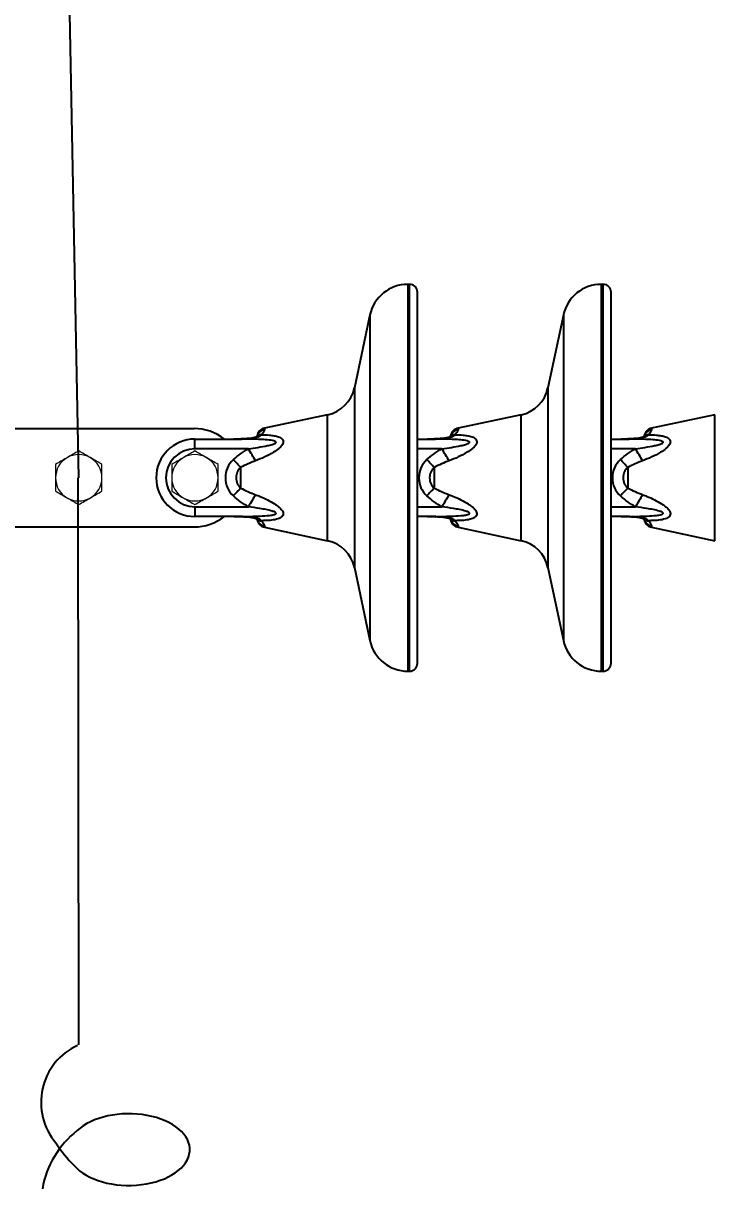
# Model space of a CAD drawing. Header units: millimetres. Extents: x -37020 to 35906, y -101 to 52234.
# Drawn here: x -93.283 to -92.926, y 408.825 to 409.427 of the extents above; entities that cross this region are included whole.
import ezdxf

# ---------------------------------------------------------------- set-up
doc = ezdxf.new("R2010")
doc.units = ezdxf.units.MM
doc.header["$PDMODE"] = 35
doc.header["$PDSIZE"] = 1
for name, color, linetype in [('GE-Cotas', 1, 'Continuous'), ('M0_EQUIPOS', 2, 'Continuous'), ('M2_PLBULONES', 2, 'Continuous')]:
    doc.layers.add(name, color=color, linetype=linetype)
doc.styles.add('Romans', font='romans.shx', dxfattribs={"width": 0.8})
doc.dimstyles.new('COTAS GENERAL', dxfattribs={"dimscale": 0.1, "dimtxt": 2.5, "dimasz": 2.5, "dimexe": 1, "dimexo": 1, "dimgap": 1.25, "dimtad": 1, "dimzin": 1, "dimdsep": 46, "dimtxsty": 'Romans', "dimcen": 1, "dimclrd": 2, "dimclre": 1, "dimclrt": 3, "dimaunit": 1, "dimadec": 3, "dimazin": 0, "dimtfac": 1, "dimtix": 1, "dimtmove": 0, "dimatfit": 0, "dimfxl": 1, "dimtolj": 1, "dimarcsym": 0})

# ---------------------------------------------------------------- blocks, each defined once
blk = doc.blocks.new('*D328')
at = {"layer": 'Defpoints', "color": 0, "transparency": 16777216}
for p in [(-89.48986, 409.44983), (-88.42819, 409.19232), (-93.94964, 403.39257)]:
    blk.add_point(p, dxfattribs=at)
at = {"layer": 'GE-Cotas', "color": 1, "lineweight": -2, "transparency": 16777216}
for p, q in [((-89.28986, 409.44983), (-90.25742, 409.44983)), ((-89.08986, 409.19232), (-89.28986, 409.44983)), ((-88.47819, 409.19232), (-89.08986, 409.19232))]:
    blk.add_line(p, q, dxfattribs=at)
at = {"layer": 'GE-Cotas', "color": 3, "linetype": 'Continuous', "transparency": 16777216, "insert": (-89.90489, 409.57483), "char_height": 0.125, "attachment_point": 5, "style": 'Romans'}
blk.add_mtext('\\A1;{\\Fsimplex|c0;+ ~}5800', dxfattribs=at)

msp = doc.modelspace()

# ---------------------------------------------------------------- linework, layer by layer
at = {"color": 4}
for p, q in [((-93.25429, 409.19232), (-93.26282, 409.63546)), ((-93.25429, 408.89911), (-93.25469, 409.19232))]:
    msp.add_line(p, q, dxfattribs=at)
for centre, radius, start, end in [((-93.24148, 408.86945), 0.03232, 114.51531, 220.4089), ((-93.24148, 408.86945), 0.03232, 114.51531, 220.4089), ((-93.22484, 408.81634), 0.04898, 128.20349, 170.06298), ((-93.22484, 408.81634), 0.04898, 128.20349, 170.06298), ((-93.21709, 408.87832), 0.05737, 211.32372, 226.47849), ((-93.21709, 408.87832), 0.05737, 211.32372, 226.47849)]:
    msp.add_arc(centre, radius, start, end, dxfattribs=at)
msp.add_ellipse((-93.22842, 408.84501), major_axis=(0.0315, 0), ratio=0.588298, start_param=3.605341, end_param=8.865977, dxfattribs=at)
msp.add_ellipse((-93.22842, 408.84501), major_axis=(0.0315, 0), ratio=0.588298, start_param=3.605341, end_param=8.865977, dxfattribs=at)
at = {"layer": 'M0_EQUIPOS', "color": 1}
for p, q in [((-93.08336, 409.29232), (-93.08429, 409.29232)), ((-93.08429, 409.29232), (-93.08429, 409.09232)), ((-92.98336, 409.29232), (-92.98429, 409.29232)), ((-92.98429, 409.29232), (-92.98429, 409.09232)), ((-93.10386, 409.27648), (-93.11186, 409.23876)), ((-93.10386, 409.27648), (-93.10386, 409.10817)), ((-93.00386, 409.27648), (-93.01186, 409.23876)), ((-93.00386, 409.27648), (-93.00386, 409.10817)), ((-93.11186, 409.23876), (-93.11186, 409.14589)), ((-93.01186, 409.23876), (-93.01186, 409.14589)), ((-93.12572, 409.22489), (-93.15833, 409.21795)), ((-93.12572, 409.15976), (-93.12572, 409.22489)), ((-93.02572, 409.22489), (-93.05833, 409.21795)), ((-93.02572, 409.15976), (-93.02572, 409.22489)), ((-92.92572, 409.22489), (-92.95833, 409.21795)), ((-92.92572, 409.15976), (-92.92572, 409.22489)), ((-93.42811, 409.21772), (-93.19469, 409.21772)), ((-93.15833, 409.21795), (-93.15833, 409.21734)), ((-93.05833, 409.21795), (-93.05833, 409.21734)), ((-92.95833, 409.21795), (-92.95833, 409.21734)), ((-93.19429, 409.20732), (-93.19429, 409.21232)), ((-93.19429, 409.21232), (-93.17056, 409.21232)), ((-93.16972, 409.21241), (-93.17411, 409.21232)), ((-93.16999, 409.21242), (-93.17365, 409.21232)), ((-93.16972, 409.21244), (-93.17058, 409.21239)), ((-93.16754, 409.21255), (-93.16972, 409.21243)), ((-93.16754, 409.21253), (-93.16972, 409.21243)), ((-93.16754, 409.21249), (-93.16972, 409.21241)), ((-93.16972, 409.21243), (-93.16972, 409.21241)), ((-93.16754, 409.21254), (-93.16754, 409.21249)), ((-93.07929, 409.21232), (-93.07056, 409.21232)), ((-93.06972, 409.21241), (-93.07411, 409.21232)), ((-93.06972, 409.21244), (-93.07058, 409.21239)), ((-93.06754, 409.21255), (-93.06972, 409.21243)), ((-93.06754, 409.21253), (-93.06972, 409.21243)), ((-93.06754, 409.21249), (-93.06972, 409.21241)), ((-93.06972, 409.21243), (-93.06972, 409.21241)), ((-93.06754, 409.21254), (-93.06754, 409.21249)), ((-92.97929, 409.21232), (-92.97056, 409.21232)), ((-92.96972, 409.21241), (-92.97411, 409.21232)), ((-92.96972, 409.21244), (-92.97058, 409.21239)), ((-92.96754, 409.21255), (-92.96972, 409.21243)), ((-92.96754, 409.21253), (-92.96972, 409.21243)), ((-92.96754, 409.21249), (-92.96972, 409.21241)), ((-92.96972, 409.21243), (-92.96972, 409.21241)), ((-92.96754, 409.21254), (-92.96754, 409.21249)), ((-93.16668, 409.20732), (-93.19429, 409.20732)), ((-93.06668, 409.20732), (-93.07929, 409.20732)), ((-92.96668, 409.20732), (-92.97929, 409.20732)), ((-93.17067, 409.19765), (-93.17067, 409.18699)), ((-93.07067, 409.19765), (-93.07067, 409.18699)), ((-92.97067, 409.19765), (-92.97067, 409.18699)), ((-93.19429, 409.17732), (-93.19429, 409.17232)), ((-93.19429, 409.17732), (-93.16668, 409.17732)), ((-93.17056, 409.17232), (-93.19429, 409.17232)), ((-93.17411, 409.17232), (-93.16972, 409.17224)), ((-93.16972, 409.17224), (-93.16754, 409.17216)), ((-93.16972, 409.17224), (-93.16972, 409.17222)), ((-93.16754, 409.17216), (-93.16754, 409.17211)), ((-93.07929, 409.17732), (-93.06668, 409.17732)), ((-93.07056, 409.17232), (-93.07929, 409.17232)), ((-93.07411, 409.17232), (-93.06972, 409.17224)), ((-93.06972, 409.17224), (-93.06754, 409.17216)), ((-93.06972, 409.17224), (-93.06972, 409.17222)), ((-93.06754, 409.17216), (-93.06754, 409.17211)), ((-92.97929, 409.17732), (-92.96668, 409.17732)), ((-92.97056, 409.17232), (-92.97929, 409.17232)), ((-92.97411, 409.17232), (-92.96972, 409.17224)), ((-92.96972, 409.17224), (-92.96754, 409.17216)), ((-92.96972, 409.17224), (-92.96972, 409.17222)), ((-92.96754, 409.17216), (-92.96754, 409.17211)), ((-93.42811, 409.16692), (-93.19469, 409.16692)), ((-93.15833, 409.16731), (-93.15833, 409.1667)), ((-93.15833, 409.1667), (-93.12572, 409.15976)), ((-93.05833, 409.16731), (-93.05833, 409.1667)), ((-93.05833, 409.1667), (-93.02572, 409.15976)), ((-92.95833, 409.16731), (-92.95833, 409.1667)), ((-92.95833, 409.1667), (-92.92572, 409.15976)), ((-93.11186, 409.14589), (-93.10386, 409.10817)), ((-93.01186, 409.14589), (-93.00386, 409.10817)), ((-93.08429, 409.09232), (-93.08336, 409.09232)), ((-92.98429, 409.09232), (-92.98336, 409.09232))]:
    msp.add_line(p, q, dxfattribs=at)
at = {"layer": 'M0_EQUIPOS', "color": 1, "flags": 128}
for points in [[(-93.16294, 409.20107), (-93.16338, 409.20182), (-93.16384, 409.20257), (-93.1643, 409.20335), (-93.16477, 409.20413), (-93.16524, 409.20492), (-93.16572, 409.20572), (-93.1662, 409.20652), (-93.16668, 409.20732)], [(-93.06294, 409.20107), (-93.06338, 409.20182), (-93.06384, 409.20257), (-93.0643, 409.20335), (-93.06477, 409.20413), (-93.06524, 409.20492), (-93.06572, 409.20572), (-93.0662, 409.20652), (-93.06668, 409.20732)], [(-92.96294, 409.20107), (-92.96338, 409.20182), (-92.96384, 409.20257), (-92.9643, 409.20335), (-92.96477, 409.20413), (-92.96524, 409.20492), (-92.96572, 409.20572), (-92.9662, 409.20652), (-92.96668, 409.20732)], [(-93.17067, 409.19765), (-93.17113, 409.19815), (-93.17159, 409.19865), (-93.17205, 409.19916), (-93.17252, 409.19967), (-93.17299, 409.20018), (-93.17347, 409.2007), (-93.17394, 409.20122), (-93.17442, 409.20173)], [(-93.07067, 409.19765), (-93.07113, 409.19815), (-93.07159, 409.19865), (-93.07205, 409.19916), (-93.07252, 409.19967), (-93.07299, 409.20018), (-93.07347, 409.2007), (-93.07394, 409.20122), (-93.07442, 409.20173)], [(-92.97067, 409.19765), (-92.97113, 409.19815), (-92.97159, 409.19865), (-92.97205, 409.19916), (-92.97252, 409.19967), (-92.97299, 409.20018), (-92.97347, 409.2007), (-92.97394, 409.20122), (-92.97442, 409.20173)], [(-93.17067, 409.18699), (-93.17113, 409.1865), (-93.17159, 409.18599), (-93.17205, 409.18549), (-93.17252, 409.18498), (-93.17299, 409.18446), (-93.17347, 409.18395), (-93.17394, 409.18343), (-93.17442, 409.18291)], [(-93.07067, 409.18699), (-93.07113, 409.1865), (-93.07159, 409.18599), (-93.07205, 409.18549), (-93.07252, 409.18498), (-93.07299, 409.18446), (-93.07347, 409.18395), (-93.07394, 409.18343), (-93.07442, 409.18291)], [(-92.97067, 409.18699), (-92.97113, 409.1865), (-92.97159, 409.18599), (-92.97205, 409.18549), (-92.97252, 409.18498), (-92.97299, 409.18446), (-92.97347, 409.18395), (-92.97394, 409.18343), (-92.97442, 409.18291)], [(-93.16294, 409.18357), (-93.16338, 409.18283), (-93.16384, 409.18207), (-93.1643, 409.1813), (-93.16477, 409.18052), (-93.16524, 409.17973), (-93.16572, 409.17893), (-93.1662, 409.17813), (-93.16668, 409.17732)], [(-93.06294, 409.18357), (-93.06338, 409.18283), (-93.06384, 409.18207), (-93.0643, 409.1813), (-93.06477, 409.18052), (-93.06524, 409.17973), (-93.06572, 409.17893), (-93.0662, 409.17813), (-93.06668, 409.17732)], [(-92.96294, 409.18357), (-92.96338, 409.18283), (-92.96384, 409.18207), (-92.9643, 409.1813), (-92.96477, 409.18052), (-92.96524, 409.17973), (-92.96572, 409.17893), (-92.9662, 409.17813), (-92.96668, 409.17732)]]:
    msp.add_lwpolyline(points, dxfattribs=at)
at = {"layer": 'M0_EQUIPOS', "color": 1}
for centre, radius, start, end in [((-93.08429, 409.27232), 0.02, 90, 168.01322), ((-92.98429, 409.27232), 0.02, 90, 168.01322), ((-93.12947, 409.2425), 0.018, 282.01559, 348.01322), ((-93.02947, 409.2425), 0.018, 282.01559, 348.01322), ((-93.19469, 409.19232), 0.0254, 51.94334, 90), ((-93.16025, 409.21135), 0.00318, 83.00421, 136.4959), ((-93.15729, 409.21306), 0.005, 102.01559, 168.4328), ((-93.15735, 409.21247), 0.00497, 101.45865, 157.14749), ((-93.06025, 409.21135), 0.00318, 83.01158, 136.48854), ((-93.05729, 409.21306), 0.005, 102.01559, 168.4328), ((-93.05735, 409.21247), 0.00497, 101.4537, 157.14498), ((-92.96025, 409.21135), 0.00318, 83.00634, 136.48733), ((-92.95729, 409.21306), 0.005, 102.01559, 168.4328), ((-92.95735, 409.21247), 0.00497, 101.45854, 157.14014), ((-93.19429, 409.19232), 0.02, 90, 270), ((-93.17055, 409.21626), 0.00394, 269.86284, 282.11436), ((-93.07055, 409.21626), 0.00394, 269.86284, 282.11436), ((-92.97055, 409.21627), 0.00395, 269.86504, 282.10539), ((-93.19429, 409.19232), 0.015, 90, 270), ((-93.16578, 409.19232), 0.01278, 132.56249, 227.43751), ((-93.16578, 409.19232), 0.00724, 132.56249, 227.43751), ((-93.06578, 409.19232), 0.01278, 132.56249, 227.43751), ((-93.06578, 409.19232), 0.00724, 132.56249, 227.43751), ((-92.96578, 409.19232), 0.01278, 132.56249, 227.43751), ((-92.96578, 409.19232), 0.00724, 132.56249, 227.43751), ((-93.19469, 409.19232), 0.0254, 270, 308.05666), ((-93.17056, 409.16823), 0.00409, 78.11219, 89.91061), ((-93.07056, 409.16823), 0.00409, 78.11219, 89.91061), ((-92.97056, 409.16823), 0.0041, 78.12113, 89.90845), ((-93.16025, 409.17329), 0.00318, 223.52301, 277.05889), ((-93.15729, 409.17159), 0.005, 192.33814, 257.98441), ((-93.15735, 409.17218), 0.00497, 202.27502, 258.55131), ((-93.06025, 409.17329), 0.00318, 223.53036, 277.05154), ((-93.05729, 409.17159), 0.005, 192.33814, 257.98441), ((-93.05735, 409.17218), 0.00497, 202.27751, 258.55625), ((-92.96025, 409.17329), 0.00318, 223.53159, 277.05675), ((-92.95729, 409.17159), 0.005, 192.33814, 257.98441), ((-92.95735, 409.17217), 0.00497, 202.26156, 258.56477), ((-93.12947, 409.14215), 0.018, 11.98678, 77.98441), ((-93.02947, 409.14215), 0.018, 11.98678, 77.98441), ((-93.08429, 409.11232), 0.02, 191.98678, 270), ((-92.98429, 409.11232), 0.02, 191.98678, 270)]:
    msp.add_arc(centre, radius, start, end, dxfattribs=at)
for points, knots in [([(-93.07929, 409.28835), (-93.07935, 409.28882), (-93.07948, 409.28983), (-93.08022, 409.29094), (-93.08106, 409.29164), (-93.08202, 409.29218), (-93.08283, 409.29226), (-93.08336, 409.29232)], [0, 0, 0, 0, 0.225819, 0.480962, 0.61455, 0.747712, 1, 1, 1, 1]), ([(-93.08336, 409.19232), (-93.08336, 409.1956), (-93.08336, 409.20214), (-93.08336, 409.21186), (-93.08336, 409.2214), (-93.08336, 409.23065), (-93.08336, 409.23954), (-93.08336, 409.24797), (-93.08336, 409.25586), (-93.08336, 409.26315), (-93.08336, 409.26975), (-93.08336, 409.2756), (-93.08336, 409.28066), (-93.08336, 409.28486), (-93.08336, 409.28817), (-93.08336, 409.29055), (-93.08336, 409.29204), (-93.08336, 409.29223), (-93.08336, 409.29232)], [0, 0, 0, 0, 0.062501, 0.125002, 0.187502, 0.249998, 0.312502, 0.375001, 0.4375, 0.500002, 0.5625, 0.625, 0.687499, 0.75, 0.812501, 0.875, 0.9375, 1, 1, 1, 1]), ([(-93.07929, 409.0963), (-93.07929, 409.09636), (-93.07929, 409.09647), (-93.07929, 409.09723), (-93.07929, 409.09824), (-93.07929, 409.09943), (-93.07929, 409.10074), (-93.07929, 409.10213), (-93.07929, 409.10367), (-93.07929, 409.10532), (-93.07929, 409.1082), (-93.07929, 409.1128), (-93.07929, 409.11975), (-93.07929, 409.12773), (-93.07929, 409.13661), (-93.07929, 409.14628), (-93.07929, 409.1566), (-93.07929, 409.16741), (-93.07929, 409.17858), (-93.07929, 409.18994), (-93.07929, 409.20134), (-93.07929, 409.2126), (-93.07929, 409.22359), (-93.07929, 409.23413), (-93.07929, 409.24408), (-93.07929, 409.25254), (-93.07929, 409.25961), (-93.07929, 409.26543), (-93.07929, 409.27059), (-93.07929, 409.27429), (-93.07929, 409.27684), (-93.07929, 409.27863), (-93.07929, 409.2805), (-93.07929, 409.28237), (-93.07929, 409.28417), (-93.07929, 409.28577), (-93.07929, 409.28713), (-93.07929, 409.28813), (-93.07929, 409.28827), (-93.07929, 409.28835)], [0, 0, 0, 0, 0.024016, 0.045698, 0.06504, 0.082041, 0.096699, 0.11173, 0.125156, 0.138769, 0.152574, 0.190147, 0.227898, 0.26563, 0.303377, 0.341131, 0.378865, 0.416606, 0.454362, 0.492102, 0.529836, 0.567591, 0.60534, 0.64307, 0.680819, 0.718572, 0.746883, 0.77519, 0.803453, 0.830291, 0.842957, 0.855124, 0.86929, 0.88744, 0.904839, 0.924797, 0.947314, 0.972383, 1, 1, 1, 1]), ([(-92.97929, 409.28835), (-92.97935, 409.28882), (-92.97948, 409.28983), (-92.98022, 409.29094), (-92.98106, 409.29164), (-92.98202, 409.29218), (-92.98283, 409.29226), (-92.98336, 409.29232)], [0, 0, 0, 0, 0.225819, 0.480962, 0.61455, 0.747712, 1, 1, 1, 1]), ([(-92.98336, 409.19232), (-92.98336, 409.1956), (-92.98336, 409.20214), (-92.98336, 409.21186), (-92.98336, 409.2214), (-92.98336, 409.23065), (-92.98336, 409.23954), (-92.98336, 409.24797), (-92.98336, 409.25586), (-92.98336, 409.26315), (-92.98336, 409.26975), (-92.98336, 409.2756), (-92.98336, 409.28066), (-92.98336, 409.28486), (-92.98336, 409.28817), (-92.98336, 409.29055), (-92.98336, 409.29204), (-92.98336, 409.29223), (-92.98336, 409.29232)], [0, 0, 0, 0, 0.062501, 0.125002, 0.187502, 0.249998, 0.312502, 0.375001, 0.4375, 0.500002, 0.5625, 0.625, 0.687499, 0.75, 0.812501, 0.875, 0.9375, 1, 1, 1, 1]), ([(-92.97929, 409.0963), (-92.97929, 409.09636), (-92.97929, 409.09647), (-92.97929, 409.09723), (-92.97929, 409.09824), (-92.97929, 409.09943), (-92.97929, 409.10074), (-92.97929, 409.10213), (-92.97929, 409.10367), (-92.97929, 409.10532), (-92.97929, 409.1082), (-92.97929, 409.1128), (-92.97929, 409.11975), (-92.97929, 409.12773), (-92.97929, 409.13661), (-92.97929, 409.14628), (-92.97929, 409.1566), (-92.97929, 409.16741), (-92.97929, 409.17858), (-92.97929, 409.18994), (-92.97929, 409.20134), (-92.97929, 409.2126), (-92.97929, 409.22359), (-92.97929, 409.23413), (-92.97929, 409.24408), (-92.97929, 409.25254), (-92.97929, 409.25961), (-92.97929, 409.26543), (-92.97929, 409.27059), (-92.97929, 409.27429), (-92.97929, 409.27684), (-92.97929, 409.27863), (-92.97929, 409.2805), (-92.97929, 409.28237), (-92.97929, 409.28417), (-92.97929, 409.28577), (-92.97929, 409.28713), (-92.97929, 409.28813), (-92.97929, 409.28827), (-92.97929, 409.28835)], [0, 0, 0, 0, 0.024016, 0.045698, 0.06504, 0.082041, 0.096699, 0.11173, 0.125156, 0.138769, 0.152574, 0.190147, 0.227898, 0.26563, 0.303377, 0.341131, 0.378865, 0.416606, 0.454362, 0.492102, 0.529836, 0.567591, 0.60534, 0.64307, 0.680819, 0.718572, 0.746883, 0.77519, 0.803453, 0.830291, 0.842957, 0.855124, 0.86929, 0.88744, 0.904839, 0.924797, 0.947314, 0.972383, 1, 1, 1, 1]), ([(-93.15986, 409.21451), (-93.16022, 409.21418), (-93.16093, 409.21351), (-93.16282, 409.21288), (-93.16511, 409.21258), (-93.16674, 409.21252), (-93.16754, 409.21249)], [0, 0, 0, 0, 0.230014, 0.460686, 0.736514, 1, 1, 1, 1]), ([(-93.15986, 409.21451), (-93.15848, 409.21449), (-93.15625, 409.21446), (-93.15332, 409.21412), (-93.1514, 409.21364), (-93.15001, 409.21303), (-93.14914, 409.21238), (-93.14871, 409.21167), (-93.14858, 409.2109), (-93.1487, 409.21024), (-93.14924, 409.2091), (-93.15004, 409.2082), (-93.15159, 409.20682), (-93.15409, 409.2051), (-93.15815, 409.20297), (-93.16134, 409.20171), (-93.16294, 409.20107)], [0, 0, 0, 0, 0.134131, 0.216999, 0.299612, 0.343776, 0.387732, 0.429923, 0.446775, 0.483548, 0.505144, 0.577857, 0.594546, 0.69499, 0.847278, 1, 1, 1, 1]), ([(-93.16188, 409.21437), (-93.16187, 409.21438), (-93.16186, 409.21441), (-93.16197, 409.21424), (-93.16219, 409.21395), (-93.16244, 409.21367), (-93.16256, 409.21355)], [0, 0, 0, 0, 0.072026, 0.366034, 0.713183, 1, 1, 1, 1]), ([(-93.15833, 409.21734), (-93.15842, 409.21697), (-93.15859, 409.21629), (-93.15946, 409.21507), (-93.15986, 409.21451)], [0, 0, 0, 0, 0.547145, 1, 1, 1, 1]), ([(-93.05986, 409.21451), (-93.06022, 409.21418), (-93.06093, 409.21351), (-93.06282, 409.21288), (-93.06511, 409.21258), (-93.06674, 409.21252), (-93.06754, 409.21249)], [0, 0, 0, 0, 0.230026, 0.46071, 0.736552, 1, 1, 1, 1]), ([(-93.05986, 409.21451), (-93.05848, 409.21449), (-93.05625, 409.21446), (-93.05332, 409.21412), (-93.0514, 409.21364), (-93.05001, 409.21303), (-93.04914, 409.21238), (-93.04871, 409.21167), (-93.04858, 409.2109), (-93.0487, 409.21024), (-93.04924, 409.2091), (-93.05004, 409.2082), (-93.05159, 409.20682), (-93.05409, 409.2051), (-93.05815, 409.20297), (-93.06134, 409.20171), (-93.06294, 409.20107)], [0, 0, 0, 0, 0.134143, 0.216999, 0.299612, 0.343776, 0.387732, 0.429922, 0.446774, 0.483547, 0.505143, 0.577856, 0.594535, 0.694979, 0.847278, 1, 1, 1, 1]), ([(-93.06188, 409.21437), (-93.06187, 409.21438), (-93.06186, 409.21441), (-93.06197, 409.21424), (-93.06219, 409.21395), (-93.06244, 409.21367), (-93.06256, 409.21355)], [0, 0, 0, 0, 0.072026, 0.366034, 0.713183, 1, 1, 1, 1]), ([(-93.05833, 409.21734), (-93.05842, 409.21697), (-93.05859, 409.21629), (-93.05946, 409.21507), (-93.05986, 409.21451)], [0, 0, 0, 0, 0.547149, 1, 1, 1, 1]), ([(-92.95986, 409.21451), (-92.96022, 409.21418), (-92.96093, 409.21351), (-92.96282, 409.21288), (-92.96511, 409.21258), (-92.96674, 409.21252), (-92.96754, 409.21249)], [0, 0, 0, 0, 0.230049, 0.460726, 0.73656, 1, 1, 1, 1]), ([(-92.95986, 409.21451), (-92.95848, 409.21449), (-92.95625, 409.21446), (-92.95332, 409.21412), (-92.9514, 409.21364), (-92.95001, 409.21303), (-92.94914, 409.21238), (-92.94871, 409.21167), (-92.94858, 409.2109), (-92.9487, 409.21024), (-92.94924, 409.2091), (-92.95004, 409.2082), (-92.95159, 409.20682), (-92.95409, 409.2051), (-92.95815, 409.20297), (-92.96134, 409.20171), (-92.96294, 409.20107)], [0, 0, 0, 0, 0.134133, 0.217003, 0.299606, 0.343771, 0.387728, 0.429919, 0.446772, 0.483543, 0.505145, 0.577859, 0.594538, 0.694985, 0.847275, 1, 1, 1, 1]), ([(-92.96188, 409.21437), (-92.96187, 409.21438), (-92.96186, 409.21441), (-92.96197, 409.21424), (-92.96219, 409.21395), (-92.96244, 409.21367), (-92.96256, 409.21355)], [0, 0, 0, 0, 0.07203, 0.366056, 0.713225, 1, 1, 1, 1]), ([(-92.95833, 409.21734), (-92.95842, 409.21697), (-92.95859, 409.21629), (-92.95946, 409.21507), (-92.95986, 409.21451)], [0, 0, 0, 0, 0.547145, 1, 1, 1, 1]), ([(-93.16668, 409.20732), (-93.16503, 409.20755), (-93.16172, 409.208), (-93.15762, 409.20872), (-93.15478, 409.20941), (-93.15341, 409.20987), (-93.15279, 409.21018), (-93.15251, 409.21039), (-93.15239, 409.21055), (-93.15236, 409.2107), (-93.1524, 409.21084), (-93.15255, 409.211), (-93.15312, 409.21131), (-93.15489, 409.2117), (-93.15777, 409.21199), (-93.16322, 409.21228), (-93.1675, 409.21231), (-93.17056, 409.21232)], [0, 0, 0, 0, 0.146855, 0.294048, 0.367534, 0.404325, 0.422753, 0.430626, 0.438572, 0.443357, 0.44813, 0.454921, 0.467686, 0.512512, 0.62008, 0.728855, 1, 1, 1, 1]), ([(-93.16255, 409.21355), (-93.16258, 409.21352), (-93.16262, 409.21347), (-93.16288, 409.2133), (-93.16336, 409.2131), (-93.16411, 409.21289), (-93.16512, 409.21272), (-93.1663, 409.2126), (-93.16713, 409.21256), (-93.16754, 409.21254)], [0, 0, 0, 0, 0.157039, 0.292415, 0.409982, 0.540033, 0.685607, 0.845057, 1, 1, 1, 1]), ([(-93.06668, 409.20732), (-93.06503, 409.20755), (-93.06172, 409.208), (-93.05762, 409.20872), (-93.05478, 409.20941), (-93.05341, 409.20987), (-93.05279, 409.21018), (-93.05251, 409.21039), (-93.05239, 409.21055), (-93.05236, 409.2107), (-93.0524, 409.21084), (-93.05255, 409.211), (-93.05312, 409.21131), (-93.05489, 409.2117), (-93.05777, 409.21199), (-93.06322, 409.21228), (-93.0675, 409.21231), (-93.07056, 409.21232)], [0, 0, 0, 0, 0.146869, 0.294047, 0.367547, 0.404338, 0.422754, 0.430628, 0.438573, 0.443358, 0.448131, 0.454922, 0.467687, 0.512513, 0.620081, 0.728856, 1, 1, 1, 1]), ([(-93.06255, 409.21355), (-93.06258, 409.21352), (-93.06262, 409.21347), (-93.06288, 409.2133), (-93.06336, 409.2131), (-93.06411, 409.21289), (-93.06512, 409.21272), (-93.0663, 409.2126), (-93.06713, 409.21256), (-93.06754, 409.21254)], [0, 0, 0, 0, 0.157038, 0.292413, 0.409979, 0.54003, 0.685551, 0.845058, 1, 1, 1, 1]), ([(-92.96668, 409.20732), (-92.96503, 409.20755), (-92.96172, 409.208), (-92.95762, 409.20872), (-92.95478, 409.20941), (-92.95341, 409.20987), (-92.95279, 409.21018), (-92.95251, 409.21039), (-92.95238, 409.21055), (-92.95236, 409.2107), (-92.9524, 409.21084), (-92.95255, 409.211), (-92.95312, 409.21131), (-92.95489, 409.2117), (-92.95777, 409.21199), (-92.96322, 409.21228), (-92.9675, 409.21231), (-92.97056, 409.21232)], [0, 0, 0, 0, 0.146867, 0.294044, 0.367543, 0.404333, 0.422761, 0.430635, 0.43858, 0.443363, 0.448136, 0.454927, 0.467691, 0.512504, 0.620085, 0.728859, 1, 1, 1, 1]), ([(-92.96255, 409.21355), (-92.96258, 409.21352), (-92.96262, 409.21347), (-92.96288, 409.2133), (-92.96336, 409.2131), (-92.96411, 409.21289), (-92.96512, 409.21272), (-92.9663, 409.2126), (-92.96713, 409.21256), (-92.96754, 409.21254)], [0, 0, 0, 0, 0.157037, 0.29241, 0.409975, 0.539982, 0.685554, 0.845059, 1, 1, 1, 1]), ([(-93.17442, 409.20173), (-93.17321, 409.20276), (-93.17077, 409.20481), (-93.16805, 409.20648), (-93.16668, 409.20732)], [0, 0, 0, 0, 0.497098, 1, 1, 1, 1]), ([(-93.07442, 409.20173), (-93.07321, 409.20276), (-93.07077, 409.20481), (-93.06805, 409.20648), (-93.06668, 409.20732)], [0, 0, 0, 0, 0.497098, 1, 1, 1, 1]), ([(-92.97442, 409.20173), (-92.97321, 409.20276), (-92.97077, 409.20481), (-92.96805, 409.20648), (-92.96668, 409.20732)], [0, 0, 0, 0, 0.497098, 1, 1, 1, 1]), ([(-93.16294, 409.20107), (-93.16425, 409.20056), (-93.16688, 409.19955), (-93.16941, 409.19829), (-93.17067, 409.19765)], [0, 0, 0, 0, 0.499185, 1, 1, 1, 1]), ([(-93.06294, 409.20107), (-93.06425, 409.20056), (-93.06688, 409.19955), (-93.06941, 409.19829), (-93.07067, 409.19765)], [0, 0, 0, 0, 0.499185, 1, 1, 1, 1]), ([(-92.96294, 409.20107), (-92.96425, 409.20056), (-92.96688, 409.19955), (-92.96941, 409.19829), (-92.97067, 409.19765)], [0, 0, 0, 0, 0.499236, 1, 1, 1, 1]), ([(-93.08336, 409.09232), (-93.08336, 409.09242), (-93.08336, 409.0926), (-93.08336, 409.0941), (-93.08336, 409.09647), (-93.08336, 409.09979), (-93.08336, 409.10399), (-93.08336, 409.10904), (-93.08336, 409.1149), (-93.08336, 409.1215), (-93.08336, 409.12878), (-93.08336, 409.13668), (-93.08336, 409.14511), (-93.08336, 409.15399), (-93.08336, 409.16325), (-93.08336, 409.17278), (-93.08336, 409.18251), (-93.08336, 409.18905), (-93.08336, 409.19232)], [0, 0, 0, 0, 0.0625, 0.125, 0.187501, 0.25, 0.312501, 0.375, 0.4375, 0.500002, 0.5625, 0.624999, 0.687503, 0.750001, 0.812503, 0.874998, 0.937499, 1, 1, 1, 1]), ([(-92.98336, 409.09232), (-92.98336, 409.09242), (-92.98336, 409.0926), (-92.98336, 409.0941), (-92.98336, 409.09647), (-92.98336, 409.09979), (-92.98336, 409.10399), (-92.98336, 409.10904), (-92.98336, 409.1149), (-92.98336, 409.1215), (-92.98336, 409.12878), (-92.98336, 409.13668), (-92.98336, 409.14511), (-92.98336, 409.15399), (-92.98336, 409.16325), (-92.98336, 409.17278), (-92.98336, 409.18251), (-92.98336, 409.18905), (-92.98336, 409.19232)], [0, 0, 0, 0, 0.0625, 0.125, 0.187501, 0.25, 0.312501, 0.375, 0.4375, 0.500002, 0.5625, 0.624999, 0.687503, 0.750001, 0.812503, 0.874998, 0.937499, 1, 1, 1, 1]), ([(-93.17067, 409.18699), (-93.16941, 409.18636), (-93.16689, 409.1851), (-93.16426, 409.18408), (-93.16294, 409.18357)], [0, 0, 0, 0, 0.498769, 1, 1, 1, 1]), ([(-93.07067, 409.18699), (-93.06941, 409.18636), (-93.06689, 409.1851), (-93.06426, 409.18408), (-93.06294, 409.18357)], [0, 0, 0, 0, 0.498769, 1, 1, 1, 1]), ([(-92.97067, 409.18699), (-92.96941, 409.18636), (-92.96689, 409.1851), (-92.96426, 409.18408), (-92.96294, 409.18357)], [0, 0, 0, 0, 0.498718, 1, 1, 1, 1]), ([(-93.16668, 409.17732), (-93.16804, 409.17816), (-93.17075, 409.17983), (-93.17319, 409.18188), (-93.17442, 409.18291)], [0, 0, 0, 0, 0.497897, 1, 1, 1, 1]), ([(-93.16294, 409.18357), (-93.16221, 409.18329), (-93.16015, 409.18249), (-93.15683, 409.181), (-93.15373, 409.17929), (-93.15145, 409.17771), (-93.14993, 409.17638), (-93.1489, 409.17504), (-93.14859, 409.17395), (-93.14865, 409.17309), (-93.14899, 409.17249), (-93.14968, 409.17183), (-93.15064, 409.17129), (-93.15266, 409.17064), (-93.15573, 409.17019), (-93.15842, 409.17015), (-93.15986, 409.17013)], [0, 0, 0, 0, 0.069456, 0.19624, 0.322717, 0.383476, 0.443991, 0.506117, 0.543534, 0.566285, 0.610442, 0.628788, 0.683444, 0.738423, 0.859922, 1, 1, 1, 1]), ([(-93.06668, 409.17732), (-93.06804, 409.17816), (-93.07075, 409.17983), (-93.07319, 409.18188), (-93.07442, 409.18291)], [0, 0, 0, 0, 0.497897, 1, 1, 1, 1]), ([(-93.06294, 409.18357), (-93.06221, 409.18329), (-93.06015, 409.18249), (-93.05683, 409.181), (-93.05373, 409.17929), (-93.05145, 409.17771), (-93.04993, 409.17638), (-93.0489, 409.17504), (-93.04859, 409.17395), (-93.04865, 409.17309), (-93.04899, 409.17249), (-93.04968, 409.17183), (-93.05064, 409.17129), (-93.05266, 409.17064), (-93.05573, 409.17019), (-93.05842, 409.17015), (-93.05986, 409.17013)], [0, 0, 0, 0, 0.069455, 0.196239, 0.322716, 0.383486, 0.44399, 0.506115, 0.543535, 0.566287, 0.610444, 0.62879, 0.683445, 0.738425, 0.859922, 1, 1, 1, 1]), ([(-92.96668, 409.17732), (-92.96804, 409.17816), (-92.97075, 409.17983), (-92.97319, 409.18188), (-92.97442, 409.18291)], [0, 0, 0, 0, 0.497897, 1, 1, 1, 1]), ([(-92.96294, 409.18357), (-92.96221, 409.18329), (-92.96015, 409.18249), (-92.95683, 409.181), (-92.95373, 409.17929), (-92.95145, 409.17771), (-92.94993, 409.17638), (-92.9489, 409.17504), (-92.94859, 409.17395), (-92.94865, 409.17309), (-92.94899, 409.17249), (-92.94968, 409.17183), (-92.95064, 409.17129), (-92.95266, 409.17064), (-92.95573, 409.17019), (-92.95842, 409.17015), (-92.95986, 409.17013)], [0, 0, 0, 0, 0.069444, 0.19623, 0.32271, 0.383481, 0.443986, 0.506113, 0.543534, 0.566286, 0.610448, 0.628794, 0.683451, 0.738432, 0.859932, 1, 1, 1, 1]), ([(-93.1741, 409.17232), (-93.17372, 409.17232), (-93.17227, 409.17232), (-93.17081, 409.17224), (-93.16972, 409.17218)], [0, 0, 0, 0, 0.255946, 1, 1, 1, 1]), ([(-93.17056, 409.17232), (-93.16724, 409.17234), (-93.16227, 409.17237), (-93.15655, 409.17274), (-93.15394, 409.17311), (-93.15288, 409.17346), (-93.15253, 409.17365), (-93.15238, 409.17384), (-93.15236, 409.17398), (-93.1524, 409.17412), (-93.15257, 409.17431), (-93.15318, 409.17471), (-93.15486, 409.17527), (-93.15749, 409.17588), (-93.16161, 409.17663), (-93.16468, 409.17705), (-93.16668, 409.17732)], [0, 0, 0, 0, 0.293837, 0.440818, 0.514451, 0.530744, 0.54721, 0.552656, 0.558173, 0.563007, 0.569977, 0.583327, 0.63138, 0.726335, 0.82215, 1, 1, 1, 1]), ([(-93.16972, 409.17222), (-93.16921, 409.17219), (-93.16849, 409.17216), (-93.16776, 409.17212), (-93.16754, 409.17211)], [0, 0, 0, 0, 0.700334, 1, 1, 1, 1]), ([(-93.16754, 409.17216), (-93.16655, 409.17212), (-93.16477, 409.17205), (-93.16232, 409.17165), (-93.16071, 409.17098), (-93.16009, 409.17037), (-93.15986, 409.17013)], [0, 0, 0, 0, 0.326847, 0.583434, 0.841954, 1, 1, 1, 1]), ([(-93.16754, 409.17211), (-93.16747, 409.17211), (-93.16694, 409.17208), (-93.16601, 409.17202), (-93.16481, 409.17188), (-93.16385, 409.17169), (-93.16314, 409.17146), (-93.16278, 409.17128), (-93.16259, 409.17114), (-93.16257, 409.17111), (-93.16255, 409.17109)], [0, 0, 0, 0, 0.02585, 0.202288, 0.354335, 0.500094, 0.636098, 0.761281, 0.89458, 1, 1, 1, 1]), ([(-93.0741, 409.17232), (-93.07372, 409.17232), (-93.07226, 409.17232), (-93.07081, 409.17224), (-93.06972, 409.17218)], [0, 0, 0, 0, 0.255946, 1, 1, 1, 1]), ([(-93.07056, 409.17232), (-93.06724, 409.17234), (-93.06227, 409.17237), (-93.05655, 409.17274), (-93.05394, 409.17311), (-93.05288, 409.17346), (-93.05253, 409.17365), (-93.05238, 409.17384), (-93.05236, 409.17398), (-93.0524, 409.17412), (-93.05257, 409.17431), (-93.05318, 409.17471), (-93.05486, 409.17527), (-93.05749, 409.17588), (-93.06161, 409.17663), (-93.06468, 409.17705), (-93.06668, 409.17732)], [0, 0, 0, 0, 0.293836, 0.440817, 0.51445, 0.530742, 0.547208, 0.552655, 0.558171, 0.563005, 0.569967, 0.583329, 0.631381, 0.726336, 0.822151, 1, 1, 1, 1]), ([(-93.06972, 409.17222), (-93.06921, 409.17219), (-93.06849, 409.17216), (-93.06776, 409.17212), (-93.06754, 409.17211)], [0, 0, 0, 0, 0.700334, 1, 1, 1, 1]), ([(-93.06754, 409.17216), (-93.06655, 409.17212), (-93.06477, 409.17205), (-93.06232, 409.17165), (-93.06071, 409.17098), (-93.06009, 409.17037), (-93.05986, 409.17013)], [0, 0, 0, 0, 0.326811, 0.583412, 0.841945, 1, 1, 1, 1]), ([(-93.06754, 409.17211), (-93.06747, 409.17211), (-93.06694, 409.17208), (-93.06601, 409.17202), (-93.06481, 409.17188), (-93.06385, 409.17169), (-93.06314, 409.17146), (-93.06278, 409.17128), (-93.06259, 409.17114), (-93.06257, 409.17111), (-93.06255, 409.17109)], [0, 0, 0, 0, 0.025849, 0.202344, 0.354388, 0.500095, 0.636096, 0.761278, 0.894586, 1, 1, 1, 1]), ([(-92.9741, 409.17232), (-92.97372, 409.17232), (-92.97226, 409.17232), (-92.97081, 409.17224), (-92.96972, 409.17218)], [0, 0, 0, 0, 0.255946, 1, 1, 1, 1]), ([(-92.97056, 409.17232), (-92.96724, 409.17234), (-92.96227, 409.17237), (-92.95655, 409.17274), (-92.95394, 409.17311), (-92.95288, 409.17346), (-92.95253, 409.17365), (-92.95238, 409.17384), (-92.95236, 409.17398), (-92.9524, 409.17412), (-92.95257, 409.17431), (-92.95318, 409.17471), (-92.95486, 409.17527), (-92.95749, 409.17588), (-92.96161, 409.17663), (-92.96468, 409.17705), (-92.96668, 409.17732)], [0, 0, 0, 0, 0.293834, 0.440814, 0.514447, 0.530752, 0.547217, 0.552657, 0.558173, 0.563008, 0.56997, 0.583331, 0.631384, 0.726338, 0.822152, 1, 1, 1, 1]), ([(-92.96972, 409.17222), (-92.96921, 409.17219), (-92.96849, 409.17216), (-92.96776, 409.17212), (-92.96754, 409.17211)], [0, 0, 0, 0, 0.700487, 1, 1, 1, 1]), ([(-92.96754, 409.17216), (-92.96655, 409.17212), (-92.96477, 409.17205), (-92.96232, 409.17165), (-92.96071, 409.17098), (-92.96009, 409.17037), (-92.95986, 409.17013)], [0, 0, 0, 0, 0.326799, 0.58344, 0.841924, 1, 1, 1, 1]), ([(-92.96754, 409.17211), (-92.96747, 409.17211), (-92.96694, 409.17208), (-92.96601, 409.17202), (-92.96481, 409.17188), (-92.96385, 409.17169), (-92.96314, 409.17146), (-92.96278, 409.17128), (-92.96259, 409.17114), (-92.96257, 409.17111), (-92.96255, 409.17109)], [0, 0, 0, 0, 0.025849, 0.202342, 0.354384, 0.500139, 0.6361, 0.761281, 0.894587, 1, 1, 1, 1]), ([(-93.16255, 409.1711), (-93.16241, 409.17094), (-93.16214, 409.17063), (-93.16191, 409.17031), (-93.16188, 409.17028), (-93.16187, 409.17026)], [0, 0, 0, 0, 0.376678, 0.729239, 1, 1, 1, 1]), ([(-93.15986, 409.17013), (-93.15946, 409.16958), (-93.15859, 409.16836), (-93.15842, 409.16768), (-93.15833, 409.16731)], [0, 0, 0, 0, 0.452887, 1, 1, 1, 1]), ([(-93.06255, 409.1711), (-93.06241, 409.17094), (-93.06214, 409.17063), (-93.06191, 409.17031), (-93.06188, 409.17028), (-93.06187, 409.17026)], [0, 0, 0, 0, 0.376665, 0.729249, 1, 1, 1, 1]), ([(-93.05986, 409.17013), (-93.05946, 409.16958), (-93.05859, 409.16836), (-93.05842, 409.16768), (-93.05833, 409.16731)], [0, 0, 0, 0, 0.452884, 1, 1, 1, 1]), ([(-92.96255, 409.1711), (-92.96241, 409.17094), (-92.96214, 409.17063), (-92.96191, 409.17031), (-92.96188, 409.17028), (-92.96187, 409.17026)], [0, 0, 0, 0, 0.376665, 0.729249, 1, 1, 1, 1]), ([(-92.95986, 409.17013), (-92.95946, 409.16958), (-92.95859, 409.16836), (-92.95842, 409.16768), (-92.95833, 409.16731)], [0, 0, 0, 0, 0.452887, 1, 1, 1, 1]), ([(-93.08336, 409.09232), (-93.08283, 409.09238), (-93.08202, 409.09247), (-93.08106, 409.093), (-93.08022, 409.09371), (-93.07948, 409.09482), (-93.07935, 409.09583), (-93.07929, 409.0963)], [0, 0, 0, 0, 0.2523192, 0.3854252, 0.5191279, 0.7743023, 1, 1, 1, 1]), ([(-92.98336, 409.09232), (-92.98283, 409.09238), (-92.98202, 409.09247), (-92.98106, 409.093), (-92.98022, 409.09371), (-92.97948, 409.09482), (-92.97935, 409.09583), (-92.97929, 409.0963)], [0, 0, 0, 0, 0.2523192, 0.3854252, 0.5191279, 0.7743023, 1, 1, 1, 1])]:
    msp.add_open_spline(points, degree=3, knots=knots, dxfattribs=at)
at = {"layer": 'M2_PLBULONES', "color": 1, "linetype": 'Continuous', "lineweight": 15}
for centre, start, end in [((-93.25429, 409.19232), 120, 180), ((-93.25429, 409.19232), 60, 120), ((-93.25429, 409.19232), 0, 60), ((-93.19429, 409.19232), 120, 180), ((-93.19429, 409.19232), 60, 120), ((-93.19429, 409.19232), 0, 60), ((-93.25429, 409.19232), 180, 240), ((-93.25429, 409.19232), 300, 0), ((-93.19429, 409.19232), 180, 240), ((-93.19429, 409.19232), 300, 0), ((-93.25429, 409.19232), 240, 300), ((-93.19429, 409.19232), 240, 300)]:
    msp.add_arc(centre, 0.012, start, end, dxfattribs=at)
for points, knots in [([(-93.26029, 409.20272), (-93.26043, 409.20263), (-93.26151, 409.20201), (-93.26354, 409.20084), (-93.26537, 409.19978), (-93.26629, 409.19925)], [0, 0, 0, 0, 0.0700826, 0.5307907, 1, 1, 1, 1]), ([(-93.25429, 409.20618), (-93.25527, 409.20562), (-93.25723, 409.20448), (-93.25927, 409.20331), (-93.26029, 409.20272)], [0, 0, 0, 0, 0.495477, 1, 1, 1, 1]), ([(-93.24829, 409.20272), (-93.24843, 409.2028), (-93.24951, 409.20342), (-93.25154, 409.20459), (-93.25337, 409.20565), (-93.25429, 409.20618)], [0, 0, 0, 0, 0.070091, 0.530786, 1, 1, 1, 1]), ([(-93.24229, 409.19925), (-93.24327, 409.19981), (-93.24523, 409.20095), (-93.24727, 409.20212), (-93.24829, 409.20272)], [0, 0, 0, 0, 0.4953857, 1, 1, 1, 1]), ([(-93.20029, 409.20272), (-93.20043, 409.20263), (-93.20151, 409.20201), (-93.20354, 409.20084), (-93.20537, 409.19978), (-93.20629, 409.19925)], [0, 0, 0, 0, 0.0700826, 0.5307907, 1, 1, 1, 1]), ([(-93.19429, 409.20618), (-93.19527, 409.20562), (-93.19723, 409.20448), (-93.19927, 409.20331), (-93.20029, 409.20272)], [0, 0, 0, 0, 0.495477, 1, 1, 1, 1]), ([(-93.18829, 409.20272), (-93.18843, 409.2028), (-93.18951, 409.20342), (-93.19154, 409.20459), (-93.19337, 409.20565), (-93.19429, 409.20618)], [0, 0, 0, 0, 0.0701457, 0.5308136, 1, 1, 1, 1]), ([(-93.18229, 409.19925), (-93.18327, 409.19981), (-93.18523, 409.20095), (-93.18727, 409.20212), (-93.18829, 409.20272)], [0, 0, 0, 0, 0.495444, 1, 1, 1, 1]), ([(-93.26629, 409.19925), (-93.26629, 409.1975), (-93.26629, 409.19521), (-93.26629, 409.19287), (-93.26629, 409.19232)], [0, 0, 0, 0, 0.767675, 1, 1, 1, 1]), ([(-93.24229, 409.19232), (-93.24229, 409.19287), (-93.24229, 409.19521), (-93.24229, 409.1975), (-93.24229, 409.19925)], [0, 0, 0, 0, 0.232325, 1, 1, 1, 1]), ([(-93.20629, 409.19925), (-93.20629, 409.1975), (-93.20629, 409.19521), (-93.20629, 409.19287), (-93.20629, 409.19232)], [0, 0, 0, 0, 0.767675, 1, 1, 1, 1]), ([(-93.18229, 409.19232), (-93.18229, 409.19287), (-93.18229, 409.19521), (-93.18229, 409.1975), (-93.18229, 409.19925)], [0, 0, 0, 0, 0.232325, 1, 1, 1, 1]), ([(-93.26629, 409.19232), (-93.26629, 409.19141), (-93.26629, 409.18956), (-93.26629, 409.18725), (-93.26629, 409.18587), (-93.26629, 409.18539)], [0, 0, 0, 0, 0.3913226, 0.7885467, 1, 1, 1, 1]), ([(-93.24229, 409.18539), (-93.24229, 409.18587), (-93.24229, 409.18724), (-93.24229, 409.18954), (-93.24229, 409.19139), (-93.24229, 409.19232)], [0, 0, 0, 0, 0.211454, 0.603081, 1, 1, 1, 1]), ([(-93.20629, 409.19232), (-93.20629, 409.19141), (-93.20629, 409.18956), (-93.20629, 409.18725), (-93.20629, 409.18587), (-93.20629, 409.18539)], [0, 0, 0, 0, 0.3913226, 0.7885467, 1, 1, 1, 1]), ([(-93.18229, 409.18539), (-93.18229, 409.18587), (-93.18229, 409.18724), (-93.18229, 409.18954), (-93.18229, 409.19139), (-93.18229, 409.19232)], [0, 0, 0, 0, 0.211454, 0.603081, 1, 1, 1, 1]), ([(-93.26629, 409.18539), (-93.26532, 409.18483), (-93.26335, 409.1837), (-93.26132, 409.18252), (-93.26029, 409.18193)], [0, 0, 0, 0, 0.4953857, 1, 1, 1, 1]), ([(-93.24829, 409.18193), (-93.24815, 409.18201), (-93.24707, 409.18263), (-93.24504, 409.18381), (-93.24321, 409.18486), (-93.24229, 409.18539)], [0, 0, 0, 0, 0.070083, 0.530848, 1, 1, 1, 1]), ([(-93.20629, 409.18539), (-93.20532, 409.18483), (-93.20335, 409.1837), (-93.20132, 409.18252), (-93.20029, 409.18193)], [0, 0, 0, 0, 0.495444, 1, 1, 1, 1]), ([(-93.18829, 409.18193), (-93.18815, 409.18201), (-93.18707, 409.18263), (-93.18504, 409.18381), (-93.18321, 409.18486), (-93.18229, 409.18539)], [0, 0, 0, 0, 0.0700826, 0.5307907, 1, 1, 1, 1]), ([(-93.26029, 409.18193), (-93.26015, 409.18185), (-93.25907, 409.18123), (-93.25704, 409.18005), (-93.25521, 409.179), (-93.25429, 409.17847)], [0, 0, 0, 0, 0.0700826, 0.5307907, 1, 1, 1, 1]), ([(-93.25429, 409.17847), (-93.25332, 409.17903), (-93.25135, 409.18016), (-93.24932, 409.18134), (-93.24829, 409.18193)], [0, 0, 0, 0, 0.495415, 1, 1, 1, 1]), ([(-93.20029, 409.18193), (-93.20015, 409.18185), (-93.19907, 409.18123), (-93.19704, 409.18005), (-93.19521, 409.179), (-93.19429, 409.17847)], [0, 0, 0, 0, 0.0700826, 0.5307907, 1, 1, 1, 1]), ([(-93.19429, 409.17847), (-93.19332, 409.17903), (-93.19135, 409.18016), (-93.18932, 409.18134), (-93.18829, 409.18193)], [0, 0, 0, 0, 0.495386, 1, 1, 1, 1])]:
    msp.add_open_spline(points, degree=3, knots=knots, dxfattribs=at)

# ---------------------------------------------------------------- dimensions: what is measured, and where the dimension line sits
at = {"layer": 'GE-Cotas'}
dim = msp.add_ordinate_dim(feature_location=(-88.42819, 409.19232), offset=(-1.06167, 0.2575), dtype=0, origin=(-93.94964, 403.39257), text='{\\Fsimplex|c0;+ ~}<>', dimstyle='COTAS GENERAL', override={"dimscale": 0.05, "dimasz": 2, "dimdec": 0, "dimlfac": 1000, "dimdsep": 44}, dxfattribs=at)
dim.commit()
dim.dimension.update_dxf_attribs({"geometry": '*D328', "text_midpoint": (-89.90489, 409.57483)})

doc.saveas('drawing.dxf')
